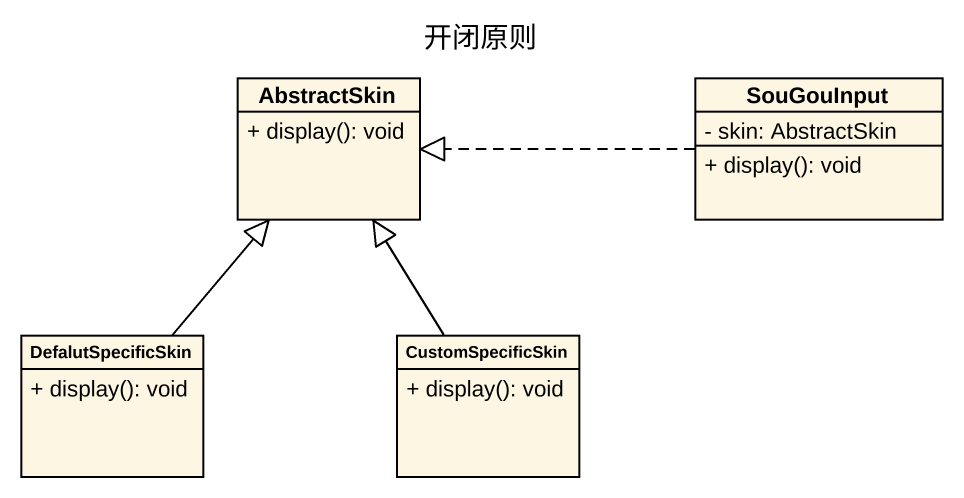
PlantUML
@startuml
title 开闭原则
hide circle
hide empty members
skinparam classAttributeIconSize 0
class AbstractSkin {
  + display(): void
}
class SouGouInput {
  - skin: AbstractSkin
  + display(): void
}
class DefalutSpecificSkin {
  + display(): void
}
class CustomSpecificSkin {
  + display(): void
}
SouGouInput .left.|> AbstractSkin
DefalutSpecificSkin -up-|> AbstractSkin
CustomSpecificSkin -up-|> AbstractSkin
@enduml
